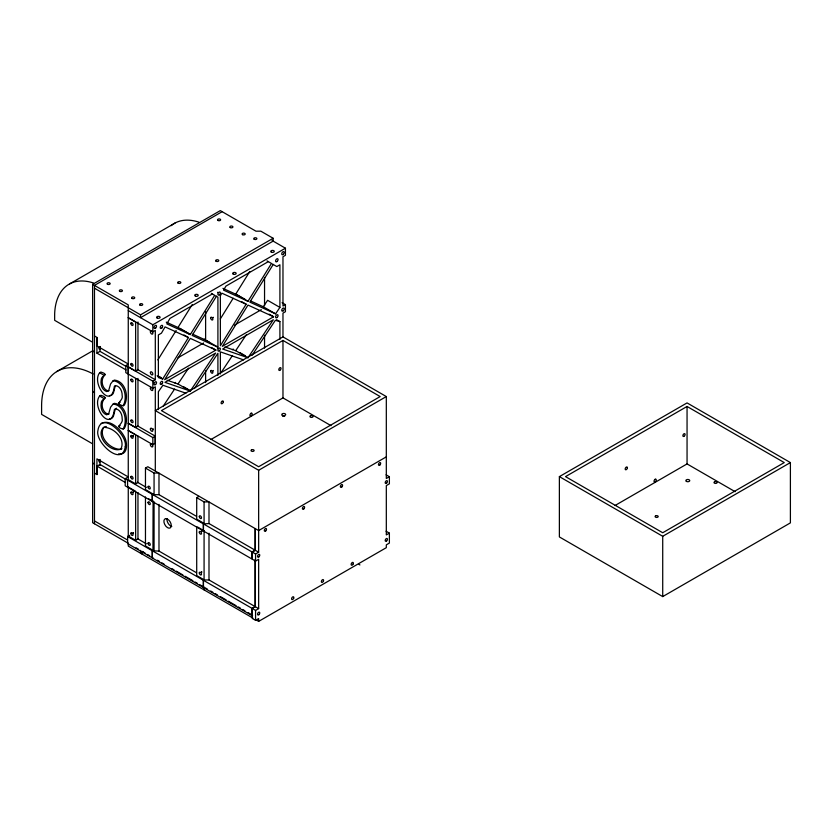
<?xml version="1.0" encoding="UTF-8"?>
<svg xmlns="http://www.w3.org/2000/svg" width="832" height="832" viewBox="0 0 832 832"><rect width="100%" height="100%" fill="white"/><g stroke="black" fill="none" stroke-linecap="round" stroke-linejoin="round"><path stroke-width="1.25" d="M123.146 405.777C128.045 397.114 124.062 381.846 113.1 380.775L110.594 383.916L108.618 390.707L106.6 391.55C101.941 390.062 100.422 384.353 101.182 379.964C101.057 375.045 109.99 374.899 100.87 372.039L99.642 372.746C91.042 383.739 111.54 410.571 114.358 386.318L115.211 385.653C119.974 385.674 122.325 391.394 122.169 395.533C123.687 400.951 113.61 403.53 123.146 405.777L124.374 405.07C129.272 396.406 125.289 381.139 114.327 380.068L112.861 381.087M123.146 429.042C128.045 420.378 124.062 405.111 113.1 404.04L110.594 407.181L108.618 413.972L106.6 414.814C101.941 413.327 100.422 407.618 101.182 403.229C101.057 398.31 109.99 398.164 100.87 395.294L99.642 396.011C91.042 407.004 111.54 433.836 114.358 409.573L115.211 408.907C119.974 408.938 122.325 414.658 122.169 418.798C123.687 424.206 113.61 426.785 123.146 429.042L124.374 428.334C129.272 419.661 125.289 404.404 114.327 403.333L112.861 404.352M115.586 385.601C113.651 388.814 114.639 395.938 109.408 395.689M157.862 359.913L176.155 330.46M166.254 322.14L177.996 327.486L192.234 304.564M188.448 337.553L165.058 326.893L161.439 333.164L158.371 334.942L158.371 377.572L162.698 379.007L188.448 337.553L183.976 334.974M212.368 293.946L169.946 318.427L166.806 323.877L190.289 334.578L214.698 295.287L211.338 293.353M216.434 296.286L192.13 335.421L217.911 347.162L217.911 297.138L215.675 295.849M220.282 318.989L233.178 298.241M222.914 288.35L235.695 294.174L249.787 271.482M246.137 304.242L220.366 345.748L220.366 295.724L221.842 293.166L246.137 304.242L241.675 301.662M268.32 261.633L225.909 286.125L223.579 290.15L247.988 301.278L271.471 263.453L266.999 260.874M273.208 264.462L249.829 302.11L275.569 313.841L279.906 307.403L279.906 264.774L276.827 266.552L272.366 263.973M163.207 406.151L174.606 389.064M167.138 380.234L177.996 383.978L188.562 368.15M190.289 391.071L215.634 353.07L164.954 382.335L190.289 391.071L177.996 383.978M194.397 388.544L217.911 353.288L217.911 375.378M221.031 372.663L232.315 355.732M224.838 346.923L235.695 350.667L246.251 334.838M247.988 357.76L273.322 319.769L222.643 349.024L247.988 357.76L235.695 350.667M252.065 355.264L275.361 320.33L279.906 321.599L279.906 339.425M250.411 300.882L263.286 306.748L267.613 300.31L279.906 307.403M120.702 449.332C126.214 439.265 113.63 427.076 103.615 427.367C98.197 437.455 110.718 449.634 120.723 449.29M105.061 374.754C100.225 378.966 101.67 388.669 107.838 390.842L108.992 390.749M105.061 398.018C100.225 402.23 101.67 411.934 107.838 414.107L108.992 414.014M116.449 408.2L115.586 408.866C113.651 412.079 114.639 419.203 109.408 418.954M101.171 423.405C110.406 418.881 120.474 429.26 124.498 436.987C127.65 442.551 128.076 455.718 118.602 453.825M69.638 283.889L175.011 223.059M128.544 543.442L92.622 522.704L92.622 284.326L220.303 210.61L255.944 231.182L260.853 231.182L273.146 238.274L273.146 241.114L140.556 317.668L140.556 314.829L273.146 238.274M222.144 211.671L94.474 285.386L94.474 523.765M56.607 371.654L92.612 350.865M96.928 337.532L96.928 353.142L99.996 351.364L125.736 366.226M128.263 310.575L152.838 324.761L285.428 248.206L285.428 255.31L282.974 256.724L282.974 306.03L285.428 304.616L285.428 311.709L282.974 313.123L282.974 337.459M128.263 317.668L152.838 331.854L155.303 330.439L155.303 379.746L152.838 381.16L125.809 365.56L125.809 372.653L152.838 388.263L155.303 386.838L155.303 470.912M99.642 372.746L103.823 375.159L105.061 374.452M125.809 365.56L128.014 364.281M128.263 373.932L128.138 366.902M128.263 366.829L135.637 371.093L137.966 369.741L137.966 322.005M99.642 396.011L103.823 398.424L105.061 397.717M177.996 357.77L203.632 342.971M234.582 325.104L261.321 309.66M118.768 402.969L119.995 402.262L118.768 403.25M215.914 350.064L164.663 379.662L190.289 338.385L215.914 350.064L211.453 347.485M273.614 316.763L222.352 346.351L247.988 305.084L273.614 316.763L269.142 314.174M118.768 426.234L119.995 425.516L118.768 426.514M282.974 340.444L161.439 410.613L258.648 466.731L380.172 396.562L282.974 340.444L282.974 397.904L210.954 439.494M128.263 423.238L135.637 427.492L137.966 426.15L137.966 378.414M94.474 473.044L97.053 474.677L97.053 466.159L99.996 464.454L125.642 479.263M128.263 423.374L152.838 437.57L155.303 436.145L137.426 425.828M128.263 430.477L152.838 444.662L155.178 443.31L155.178 436.218M125.195 478.722L252.002 551.938L252.002 559.031L125.195 485.815L125.195 478.722L128.263 476.944L96.928 458.848L96.928 474.458M196.487 516.329L158.985 494.676L154.066 494.676L145.465 489.57L145.465 468.073L147.805 466.731L258.648 530.577L386.318 456.862M137.966 436.103L137.966 482.55L135.637 483.891L128.263 479.638L127.525 480.064L127.65 487.23M152.963 494.042L152.35 494.395L152.35 501.488L152.963 501.134M152.225 550.732L152.225 557.825L127.65 543.629L127.65 536.536L129.698 535.361M204.079 523.411L196.706 519.158L196.706 497.661L198.952 496.361M128.263 536.047L135.637 540.301L137.966 538.949L137.966 492.502M386.318 396.562L282.974 336.898L155.303 410.613L258.648 470.278L386.318 396.562L386.318 478.504L389.386 476.726L389.386 483.829L386.318 485.597L386.318 534.903L389.386 533.135L389.386 543.067L386.318 544.835L386.318 547.674L258.648 621.39L255.33 619.476M143.01 551.793L140.556 553.207L140.556 550.378M145.465 496.954L145.465 545.979L152.963 550.306L153.088 501.207M196.487 572.738L158.985 551.086L152.35 550.794L152.35 558.033L252.002 615.576L252.626 615.222M255.081 528.518L255.081 550.16L208.998 523.557L203.466 523.91L203.466 531.003L204.079 530.65L204.079 579.956L203.466 580.31L203.466 587.548L204.079 587.194M152.35 558.033L152.963 557.679M252.002 551.938L255.081 550.16M258.648 621.39L258.648 618.55L255.57 620.329L252.252 618.415L252.252 608.483L255.57 610.397L258.648 608.618L258.648 559.312L255.57 561.09L252.252 559.166L252.252 552.074L255.33 550.306L258.648 552.219L258.648 470.278M252.252 552.074L255.57 553.987L258.648 552.219M127.65 536.536L252.002 608.338L255.081 606.559L255.081 559.853M252.252 608.483L255.33 606.705L258.648 608.618M559.374 476.622L687.055 402.917L790.4 462.582L790.4 522.881L662.719 596.596L559.374 536.931L559.374 476.622L662.719 536.286L790.4 462.582M687.055 406.463L565.521 476.622L662.719 532.74L784.254 462.582L687.055 406.463L687.055 463.923L615.035 505.502M121.93 448.625C111.675 454.438 94.619 436.332 103.615 427.367M104.842 426.66L106.34 426.473M145.465 468.073L154.066 473.044L158.985 473.044L158.985 494.676M196.706 497.661L204.079 501.914L208.998 501.914L208.998 523.557M204.079 579.956L208.998 579.956L255.081 606.559M243.568 359.871L220.366 351.874L220.366 373.963M185.9 393.193L162.906 385.258L158.371 391.758L158.371 409.583M192.733 334.204L205.618 340.07L217.911 347.162M687.055 463.923L735.093 491.66M272.022 240.469L285.428 248.206M282.079 302.682L285.428 304.616M263.286 306.748L275.569 313.841M237.536 295.017L245.357 299.53M235.695 294.174L247.988 301.278M276.546 319.665L279.906 321.599M239.897 352.643L245.482 355.867M179.847 328.328L189.894 334.131M177.996 327.486L190.289 334.578M92.622 284.326L128.263 304.897L128.263 479.638M94.474 288.226L140.556 314.829M282.974 397.904L331.011 425.641M128.263 317.814L135.637 322.067L135.637 371.093M386.069 474.812L389.386 476.726M183.321 386.589L190.029 390.458M94.474 335.972L97.053 337.459L97.053 345.977L128.263 364M159.078 376.438L161.304 377.728M157.113 375.783L162.698 379.007M92.425 342.129L54.652 320.33L54.652 314.09A69.514 40.134 60 0 1 93.558 283.015M137.426 369.429L155.303 379.746M96.928 353.142L126.027 369.938M92.622 350.875L94.474 352.082M386.069 531.222L389.386 533.135M92.622 391.31L94.474 392.517M128.263 430.612L135.637 434.876L135.637 483.891M358.966 564.377L359.944 564.949M92.477 443.758L41.6 414.388L41.6 405.87A75.598 43.649 60 0 1 93.184 373.974M137.426 482.227L146.359 487.396M92.622 462.966L94.474 464.173M97.053 466.159L124.914 482.248M128.263 487.022L135.637 491.275L135.637 540.301M148.678 498.805L152.963 501.28M197.766 527.145L204.079 530.795M137.426 538.637L146.359 543.795M204.079 579.821L196.706 575.557L196.706 526.531M94.474 520.936L127.171 539.812M136.084 547.789L138.32 549.089M145.226 553.207L141.908 551.294L141.908 553.987M147.43 554.486L149.646 555.766M157.394 560.238L159.619 561.517M161.834 562.806L164.05 564.086M171.808 568.558L174.023 569.847M176.249 571.126L182.894 574.964M185.11 576.243L192.878 580.726M195.094 582.005L197.309 583.284M199.524 584.563L202.852 586.487M205.182 587.829L207.397 589.108M210.704 591.011L212.909 592.29M215.114 593.559L217.318 594.838M220.626 596.752L226.148 599.934M228.353 601.203L236.07 605.665M238.285 606.944L240.49 608.213M242.694 609.482L244.899 610.761M248.206 612.674L250.411 613.943M252.845 618.041L128.263 546.114L128.263 543.275M662.719 536.286L662.719 596.596M264.545 277.441L264.545 305.698M264.545 335.234L264.545 348.078M255.57 553.987L255.57 561.09M255.57 610.397L255.57 620.329M255.33 528.663L255.33 550.306M255.33 559.988L255.33 606.705M252.002 608.338L252.002 615.576M208.998 533.25L208.998 579.956M205.618 311.854L205.618 340.07M205.618 370.885L205.618 382.585M204.079 501.914L204.079 523.557M204.079 589.888L203.965 587.122L203.341 587.475L203.341 580.247M203.341 523.838L203.341 530.93M158.985 504.369L158.985 551.086M154.066 473.044L154.066 494.676M154.066 501.779L154.066 551.086M152.838 324.761L152.838 331.854M152.838 381.16L152.838 388.263M152.838 437.57L152.838 444.662M152.225 494.322L152.225 501.415M135.637 378.466L135.637 427.492M128.263 486.741L128.263 536.609M99.996 346.611L99.996 351.364M99.996 459.42L99.996 465.452M171.132 225.67A69.514 40.134 60 0 1 198.931 222.175M201.77 531.513A1.56 0.905 60 0 1 201.666 531.149M201.666 571.938A1.56 0.905 60 0 0 201.77 572.312A1.737 0.998 60 0 1 201.666 571.834M133.349 491.941A1.737 0.998 60 0 0 133.536 492.346A1.56 0.905 60 0 1 133.328 492.003M133.536 435.937A1.737 0.998 60 0 1 133.349 435.531M201.791 531.45A1.737 0.998 60 0 1 201.666 531.045M282.734 416.437A1.955 1.134 0 0 1 284.69 416.437M171.798 526.344A5.21 3.006 60 0 1 169.156 524.659L168.813 524.264A5.21 3.006 60 0 1 167.055 518.669M232.627 349.669A3.474 2.007 -60 0 1 233.22 349.045M174.866 383.022A3.474 2.007 -60 0 1 175.458 382.398M203.923 339.643A3.474 2.007 -60 0 1 204.516 339.009M207.511 341.11A1.477 0.853 -60 0 1 207.73 341.172M209.362 342.17A1.477 0.853 -60 0 1 209.57 342.233M217.745 348.265A1.737 0.998 -60 0 1 217.547 348.67M216.996 346.611A1.737 0.998 -60 0 1 217.547 346.663M217.745 292.261A1.737 0.998 -60 0 1 217.547 292.666M153.712 382.377A1.737 0.998 -60 0 1 153.452 382.751M153.452 429.218A1.737 0.998 60 0 1 153.202 428.844M153.452 388.419A1.737 0.998 60 0 1 153.202 388.055M213.439 370.864A1.56 0.905 60 0 1 213.262 370.5M213.439 317.637A1.56 0.905 60 0 1 213.262 317.273M133.505 435.958A1.56 0.905 60 0 1 133.328 435.594M100.266 348.826A1.477 0.853 -60 0 1 98.956 348.421A1.477 0.853 -60 0 1 100.266 346.497M100.266 461.635A1.477 0.853 -60 0 1 98.987 461.521A1.477 0.853 -60 0 1 99.726 459.618M125.258 446.618C122.46 467.49 95.243 442.655 97.874 430.81C100.703 409.895 127.899 434.782 125.258 446.618M293.675 598.26L293.498 598.624A1.56 0.905 -60 0 1 291.928 599.529L291.751 599.362A1.56 0.905 -60 0 1 292.708 596.898A1.56 0.905 -60 0 1 293.675 598.26M323.44 581.069L323.263 581.443A1.56 0.905 -60 0 1 321.703 582.338L321.526 582.182A1.56 0.905 -60 0 1 322.483 579.706A1.56 0.905 -60 0 1 323.44 581.069M353.205 563.888L353.028 564.252A1.56 0.905 -60 0 1 351.468 565.157L351.291 564.99A1.56 0.905 -60 0 1 352.248 562.526A1.56 0.905 -60 0 1 353.205 563.888M251.17 413.223L250.942 413.358A1.56 0.905 -60 0 0 250.12 415.782A1.56 0.905 -60 0 0 251.992 414.7A1.56 0.905 -60 0 0 251.17 413.223M251.576 449.81L251.347 449.946A1.56 0.905 0 0 0 252.314 451.412L252.647 451.422A1.56 0.905 0 0 0 254.02 450.195A1.56 0.905 0 0 0 251.576 449.81M310.502 415.792L310.263 415.927A1.56 0.905 0 0 0 310.918 417.342L311.241 417.394A1.56 0.905 0 0 0 312.998 416.26A1.56 0.905 0 0 0 310.502 415.792M655.252 479.242L655.023 479.378A1.56 0.905 -60 0 0 654.202 481.801A1.56 0.905 -60 0 0 656.074 480.719A1.56 0.905 -60 0 0 655.252 479.242M655.658 515.83L655.429 515.965A1.56 0.905 0 0 0 656.396 517.421L656.718 517.431A1.56 0.905 0 0 0 658.102 516.214A1.56 0.905 0 0 0 655.658 515.83M714.584 481.811L714.345 481.946A1.56 0.905 0 0 0 715 483.361L715.322 483.402A1.56 0.905 0 0 0 717.07 482.279A1.56 0.905 0 0 0 714.584 481.811M279.677 370.417L279.448 370.458A1.56 0.905 -60 0 1 279.25 368.378A1.56 0.905 -60 0 1 280.998 368.264L280.998 368.534A1.56 0.905 -60 0 1 279.677 370.417M683.748 436.436L683.53 436.478A1.56 0.905 -60 0 1 683.332 434.398A1.56 0.905 -60 0 1 685.079 434.283L685.079 434.554A1.56 0.905 -60 0 1 683.748 436.436M166.088 518.658L165.745 518.658A5.21 3.006 60 0 0 165.745 526.032L166.088 526.438A5.21 3.006 60 0 0 171.278 525.543A5.21 3.006 60 0 0 166.088 518.658M627.39 467.854L627.39 467.594A1.56 0.905 -60 0 0 625.706 467.615A1.56 0.905 -60 0 0 625.706 469.778A1.56 0.905 -60 0 0 627.39 467.854M223.309 401.846L223.309 401.575A1.56 0.905 -60 0 0 221.624 401.596A1.56 0.905 -60 0 0 221.624 403.759A1.56 0.905 -60 0 0 223.309 401.846M386.61 540.946A1.56 0.905 -60 0 0 387.098 538.522A1.56 0.905 -60 0 0 385.247 540.155A1.56 0.905 -60 0 0 386.61 540.946M258.929 614.65A1.56 0.905 -60 0 0 259.428 612.227A1.56 0.905 -60 0 0 257.577 613.87A1.56 0.905 -60 0 0 258.929 614.65M258.929 556.837A1.56 0.905 -60 0 0 259.428 554.414A1.56 0.905 -60 0 0 257.577 556.046A1.56 0.905 -60 0 0 258.929 556.837M386.61 483.122A1.56 0.905 -60 0 0 387.098 480.698A1.56 0.905 -60 0 0 385.247 482.342A1.56 0.905 -60 0 0 386.61 483.122M379.85 465.026A1.56 0.905 -60 0 0 380.338 462.602A1.56 0.905 -60 0 0 378.498 464.246A1.56 0.905 -60 0 0 379.85 465.026M341.754 487.022A1.56 0.905 -60 0 0 342.254 484.598A1.56 0.905 -60 0 0 340.402 486.242A1.56 0.905 -60 0 0 341.754 487.022M303.784 508.945A1.56 0.905 -60 0 0 304.273 506.522A1.56 0.905 -60 0 0 302.432 508.165A1.56 0.905 -60 0 0 303.784 508.945M265.689 530.941A1.56 0.905 -60 0 0 266.188 528.518A1.56 0.905 -60 0 0 264.337 530.15A1.56 0.905 -60 0 0 265.689 530.941M199.295 532.137A1.56 0.905 60 0 0 200.949 534.206A1.56 0.905 60 0 0 200.949 531.991A1.56 0.905 60 0 0 199.295 532.137M199.295 572.936A1.56 0.905 60 0 0 200.949 574.995A1.56 0.905 60 0 0 200.949 572.79A1.56 0.905 60 0 0 199.295 572.936M199.295 516.526A1.56 0.905 60 0 0 200.949 518.596A1.56 0.905 60 0 0 200.949 516.381A1.56 0.905 60 0 0 199.295 516.526M133.349 532.73A1.737 0.998 60 0 0 133.536 533.135A1.56 0.905 60 0 1 133.328 532.792M150.384 444.662A1.737 0.998 60 0 0 152.225 446.95A1.737 0.998 60 0 0 152.225 444.496A1.737 0.998 60 0 0 150.384 444.662M148.044 502.559A1.56 0.905 60 0 0 149.708 504.618A1.56 0.905 60 0 0 149.708 502.403A1.56 0.905 60 0 0 148.044 502.559M148.044 543.348A1.56 0.905 60 0 0 149.708 545.418A1.56 0.905 60 0 0 149.708 543.202A1.56 0.905 60 0 0 148.044 543.348M148.044 486.949A1.56 0.905 60 0 0 149.708 489.008A1.56 0.905 60 0 0 149.708 486.803A1.56 0.905 60 0 0 148.044 486.949M216.122 261.269A1.56 0.905 0 0 0 218.743 260.863A1.56 0.905 0 0 0 216.83 259.75A1.56 0.905 0 0 0 216.122 261.269M254.218 239.273A1.56 0.905 0 0 0 256.838 238.867A1.56 0.905 0 0 0 254.925 237.765A1.56 0.905 0 0 0 254.218 239.273M178.152 283.192A1.56 0.905 0 0 0 180.773 282.786A1.56 0.905 0 0 0 178.859 281.674A1.56 0.905 0 0 0 178.152 283.192M140.057 305.178A1.56 0.905 0 0 0 142.678 304.772A1.56 0.905 0 0 0 140.764 303.67A1.56 0.905 0 0 0 140.057 305.178M132.07 298.438A1.56 0.905 0 0 0 134.69 298.033A1.56 0.905 0 0 0 132.777 296.93A1.56 0.905 0 0 0 132.07 298.438M119.787 291.346A1.56 0.905 0 0 0 122.398 290.94A1.56 0.905 0 0 0 120.484 289.838A1.56 0.905 0 0 0 119.787 291.346M107.494 284.253A1.56 0.905 0 0 0 110.115 283.847A1.56 0.905 0 0 0 108.202 282.745A1.56 0.905 0 0 0 107.494 284.253M242.549 234.655A1.56 0.905 0 0 0 245.159 234.26A1.56 0.905 0 0 0 243.246 233.147A1.56 0.905 0 0 0 242.549 234.655M230.256 227.562A1.56 0.905 0 0 0 232.877 227.157A1.56 0.905 0 0 0 230.963 226.054A1.56 0.905 0 0 0 230.256 227.562M217.974 220.47A1.56 0.905 0 0 0 220.584 220.064A1.56 0.905 0 0 0 218.67 218.962A1.56 0.905 0 0 0 217.974 220.47M130.842 492.627A1.56 0.905 60 0 0 132.506 494.686A1.56 0.905 60 0 0 132.506 492.471A1.56 0.905 60 0 0 130.842 492.627M130.842 533.416A1.56 0.905 60 0 0 132.506 535.486A1.56 0.905 60 0 0 132.506 533.27A1.56 0.905 60 0 0 130.842 533.416M161.762 384.082A1.737 0.998 -60 0 0 162.313 381.389A1.737 0.998 -60 0 0 160.254 383.209A1.737 0.998 -60 0 0 161.762 384.082M277.15 317.46A1.737 0.998 -60 0 0 277.701 314.766A1.737 0.998 -60 0 0 275.642 316.597A1.737 0.998 -60 0 0 277.15 317.46M219.45 350.771A1.737 0.998 -60 0 0 220.002 348.078A1.737 0.998 -60 0 0 217.953 349.908A1.737 0.998 -60 0 0 219.45 350.771M161.762 328.078A1.737 0.998 -60 0 0 162.313 325.385A1.737 0.998 -60 0 0 160.254 327.205A1.737 0.998 -60 0 0 161.762 328.078M219.45 294.767A1.737 0.998 -60 0 0 220.002 292.074A1.737 0.998 -60 0 0 217.953 293.894A1.737 0.998 -60 0 0 219.45 294.767M277.15 261.456A1.737 0.998 -60 0 0 277.701 258.762A1.737 0.998 -60 0 0 275.642 260.593A1.737 0.998 -60 0 0 277.15 261.456M150.384 372.653A1.737 0.998 60 0 0 152.225 374.941A1.737 0.998 60 0 0 152.225 372.486A1.737 0.998 60 0 0 150.384 372.653M150.384 331.854A1.737 0.998 60 0 0 152.225 334.152A1.737 0.998 60 0 0 152.225 331.687A1.737 0.998 60 0 0 150.384 331.854M155.615 384.478A1.737 0.998 -60 0 0 156.166 381.784A1.737 0.998 -60 0 0 154.107 383.614A1.737 0.998 -60 0 0 155.615 384.478M155.615 328.078A1.737 0.998 -60 0 0 156.166 325.385A1.737 0.998 -60 0 0 154.107 327.205A1.737 0.998 -60 0 0 155.615 328.078M150.384 429.052A1.737 0.998 60 0 0 152.225 431.35A1.737 0.998 60 0 0 152.225 428.886A1.737 0.998 60 0 0 150.384 429.052M150.384 388.263A1.737 0.998 60 0 0 152.225 390.551A1.737 0.998 60 0 0 152.225 388.097A1.737 0.998 60 0 0 150.384 388.263M283.296 254.363A1.737 0.998 -60 0 0 283.847 251.67A1.737 0.998 -60 0 0 281.788 253.5A1.737 0.998 -60 0 0 283.296 254.363M283.296 310.762A1.737 0.998 -60 0 0 283.847 308.079A1.737 0.998 -60 0 0 281.788 309.899A1.737 0.998 -60 0 0 283.296 310.762M195.593 296.192A1.737 0.998 0 0 0 198.203 295.318A1.737 0.998 0 0 0 195.593 294.445A1.737 0.998 0 0 0 195.593 296.192M157.144 318.022A1.737 0.998 0 0 0 160.046 317.574A1.737 0.998 0 0 0 157.924 316.347A1.737 0.998 0 0 0 157.144 318.022M271.305 252.117A1.737 0.998 0 0 0 274.206 251.659A1.737 0.998 0 0 0 272.074 250.432A1.737 0.998 0 0 0 271.305 252.117M233.21 274.102A1.737 0.998 0 0 0 236.111 273.655A1.737 0.998 0 0 0 233.99 272.428A1.737 0.998 0 0 0 233.21 274.102M210.652 371.197A1.56 0.905 60 0 0 212.316 373.256A1.56 0.905 60 0 0 212.316 371.051A1.56 0.905 60 0 0 210.652 371.197M210.652 317.97A1.56 0.905 60 0 0 212.316 320.029A1.56 0.905 60 0 0 212.316 317.824A1.56 0.905 60 0 0 210.652 317.97M130.842 364.208A1.56 0.905 60 0 0 132.506 366.267A1.56 0.905 60 0 0 132.506 364.062A1.56 0.905 60 0 0 130.842 364.208M130.842 323.409A1.56 0.905 60 0 0 132.506 325.478A1.56 0.905 60 0 0 132.506 323.263A1.56 0.905 60 0 0 130.842 323.409M130.842 477.017A1.56 0.905 60 0 0 132.506 479.076A1.56 0.905 60 0 0 132.506 476.871A1.56 0.905 60 0 0 130.842 477.017M130.842 436.218A1.56 0.905 60 0 0 132.506 438.287A1.56 0.905 60 0 0 132.506 436.072A1.56 0.905 60 0 0 130.842 436.218M130.842 420.607A1.56 0.905 60 0 0 132.506 422.677A1.56 0.905 60 0 0 132.506 420.462A1.56 0.905 60 0 0 130.842 420.607M130.842 379.818A1.56 0.905 60 0 0 132.506 381.878A1.56 0.905 60 0 0 132.506 379.673A1.56 0.905 60 0 0 130.842 379.818M282.329 415.376A1.955 1.134 0 0 0 285.605 414.877A1.955 1.134 0 0 0 283.202 413.494A1.955 1.134 0 0 0 282.329 415.376M686.41 481.395A1.955 1.134 0 0 0 689.676 480.896A1.955 1.134 0 0 0 687.284 479.513A1.955 1.134 0 0 0 686.41 481.395"/></g></svg>
